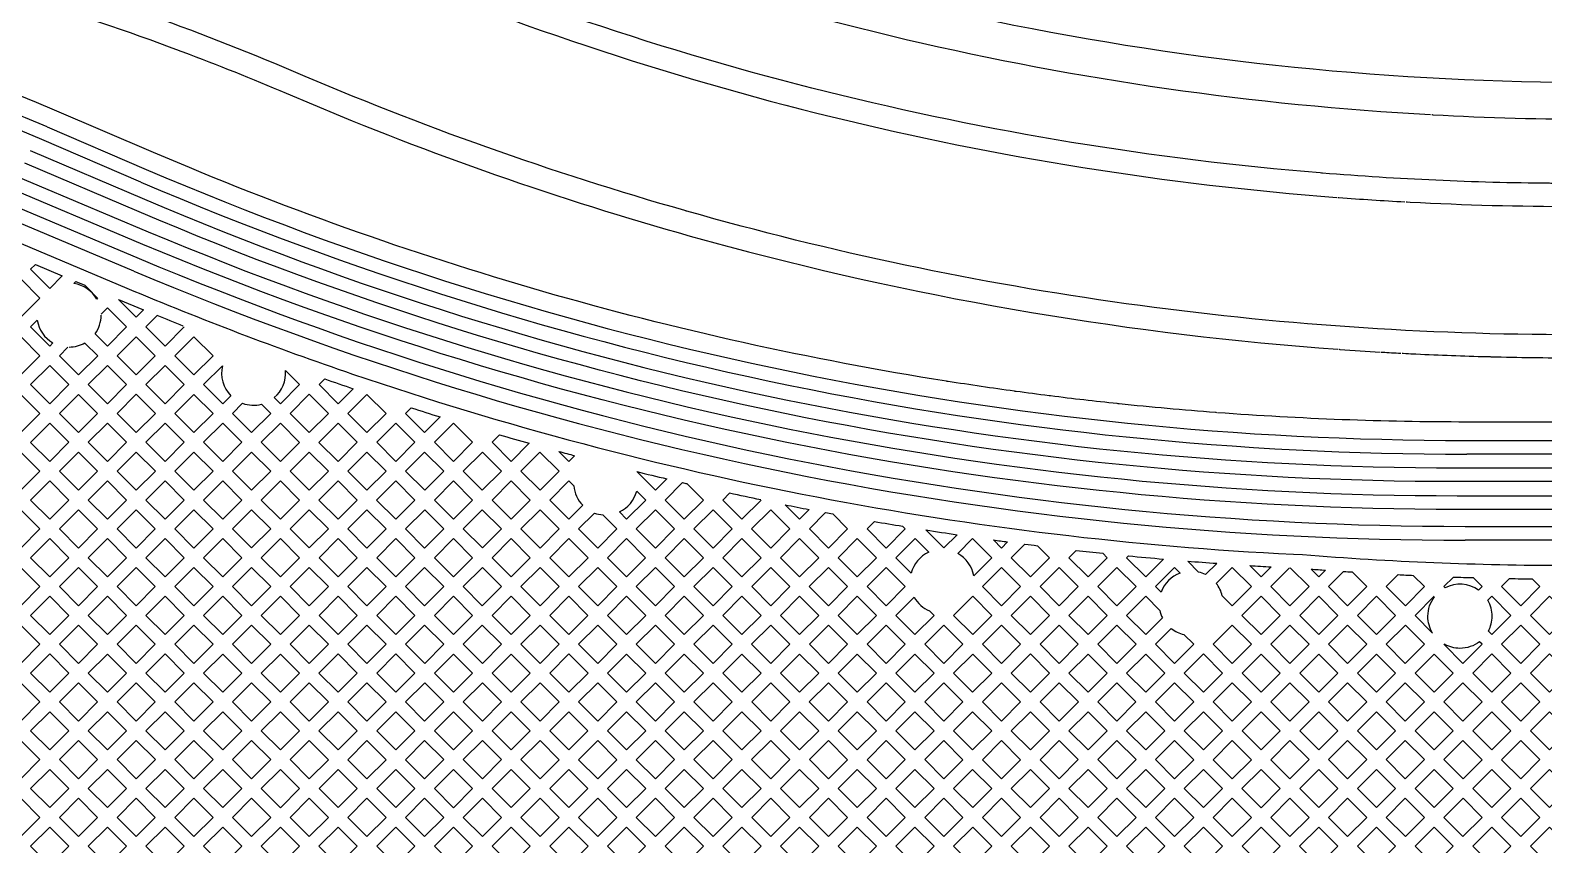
# Model space of a CAD drawing. Extents: x 3103 to 3424, y -52 to 175.
# Drawn here: x 3159.16 to 3167.54, y 40.37 to 44.88 of the extents above; entities that cross this region are included whole.
import ezdxf

# ---------------------------------------------------------------- set-up
doc = ezdxf.new("R2010")
doc.units = 0
doc.layers.add('gbr-dxf_layer0', color=7, linetype='Continuous')
doc.layers.add('gbr-outline-dxf_layer1', color=2, linetype='Continuous')

msp = doc.modelspace()

# ---------------------------------------------------------------- linework, layer by layer
at = {"layer": 'gbr-dxf_layer0'}
for p, q in [((3159.2508, 44.3449), (3159.7996, 44.1097)), ((3159.7696, 44.0396), (3159.2207, 44.2749)), ((3159.0204, 43.928), (3159.7608, 43.6161)), ((3159.7312, 43.5459), (3158.9908, 43.8578)), ((3158.9513, 43.764), (3159.6917, 43.452)), ((3159.6457, 43.3887), (3159.7844, 43.3308)), ((3159.3652, 43.1237), (3159.3183, 43.0768)), ((3160.1175, 42.9169), (3160.2213, 43.0207)), ((3167.1181, 42.6079), (3173.123, 42.6079)), ((3167.0678, 42.4555), (3173.1203, 42.4555)), ((3166.1583, 41.9772), (3166.2066, 41.9749)), ((3166.1359, 41.902), (3166.0319, 41.7981)), ((3166.9373, 41.7441), (3166.8313, 41.638)), ((3166.8313, 41.638), (3166.9288, 41.5405))]:
    msp.add_line(p, q, dxfattribs=at)
at = {"layer": 'gbr-dxf_layer0', "linetype": 'Continuous'}
for points in [[(3155.3546, 46.9514, -0.101567), (3161.2223, 45.7466, 0.087693), (3166.9173, 44.413)], [(3168.8603, 44.0319), (3167.7133, 44.0319, -0.001648), (3167.6017, 44.0322, -0.016245), (3167.5903, 44.0319, -0.019831), (3167.5764, 44.0324, -0.018356), (3166.3183, 44.0887, -0.018138), (3166.3055, 44.0897, -0.081008), (3160.9451, 45.4232, 0.078629), (3156.538, 46.5355)], [(3159.2472, 45.8953, -0.00674), (3159.6185, 45.782, -0.055708), (3159.6239, 45.7806, -0.05631), (3159.6292, 45.7785, -0.001259), (3159.6963, 45.7568, -0.022592), (3160.9145, 45.2977, 0.082207), (3166.3984, 43.9545)], [(3181.4473, 45.1228, -0.126132), (3173.2179, 43.1932), (3167.7133, 43.1932, -0.069297), (3162.7958, 43.8781, -0.057581), (3162.7902, 43.8794, -0.056471), (3162.7848, 43.8813, -0.03202), (3160.6149, 44.6523, 0.016275), (3159.7841, 44.976, 0.069619), (3156.0625, 45.7305)], [(3166.7596, 43.0911, -0.057291), (3166.7653, 43.0905, 0.000841), (3166.8231, 43.0876), (3166.8305, 43.0876, -0.056778), (3166.8361, 43.0869, 0.00545), (3167.2305, 43.0721), (3167.2452, 43.0721, -0.050909), (3167.2503, 43.0716, 0.006392), (3167.7133, 43.0656), (3173.2183, 43.0656, 0.01343), (3174.1391, 43.0715, -0.052949), (3174.1444, 43.0721), (3174.6724, 43.0976, 0.017003), (3175.8325, 43.2121, -0.089875), (3175.8415, 43.2133, 0.00597), (3176.2463, 43.2724, -0.089485), (3176.2552, 43.2738, 0.102874), (3182.7842, 45.7485, -0.088569)], [(3155.3569, 45.628, -0.011942), (3155.3652, 45.6278, -0.022978), (3156.6102, 45.5579, -0.024184), (3156.6272, 45.5561, -0.028829), (3158.171, 45.3055, -0.026412), (3158.1893, 45.3014), (3158.2029, 45.2984, -0.10034), (3158.2128, 45.2961, -0.034026), (3159.9813, 44.7689, -0.031485), (3160.0021, 44.761, -0.011367), (3160.5746, 44.531), (3160.8746, 44.4056, 0.031245), (3163.0194, 43.6842, -0.021215), (3163.0339, 43.6803, 0.047242), (3166.4039, 43.1131)], [(3165.7318, 42.7615, -0.06342), (3165.7254, 42.7623, -0.007267), (3165.1907, 42.8105, -0.095194), (3165.1811, 42.8115, -0.005037), (3164.8117, 42.8542, -0.091286), (3164.8026, 42.8554, -0.002507), (3164.6199, 42.8794, -0.08956), (3164.6109, 42.8806, -0.005037), (3164.243, 42.9347, -0.08872), (3164.2342, 42.9361, -0.062098), (3159.8402, 44.203), (3159.2906, 44.4385, 0.083853), (3155.9521, 45.2472), (3155.9375, 45.2482, 0.017066), (3155.2343, 45.2727), (3154.8961, 45.2688), (3154.675, 45.2615), (3154.2555, 45.236), (3154.1382, 45.2262), (3136.6478, 42.1418, 0.206698)], [(3155.1634, 44.865), (3155.2281, 44.8642, -0.099776), (3159.0052, 44.1028), (3159.8108, 43.7642)], [(3159.7813, 43.694), (3158.9756, 44.0326, 0.09978), (3155.228, 44.788)], [(3166.9238, 44.413, -0.058322), (3166.9296, 44.4123, 0.013585), (3167.842, 44.3875), (3168.8603, 44.3875), (3170.1303, 44.3875), (3171.4003, 44.3875), (3172.6703, 44.3875), (3173.3422, 44.3875, 0.005694), (3173.7244, 44.3918, -0.018475), (3173.7374, 44.3923)], [(3159.157, 44.2147), (3159.7905, 43.9442, 0.101236), (3167.0677, 42.4555)], [(3167.0677, 42.3793, -0.101236), (3159.7605, 43.8741), (3159.1271, 44.1447)], [(3166.4026, 43.9545, -0.06335), (3166.409, 43.9537, 0.005315), (3166.7752, 43.9299)], [(3166.7819, 43.9299, -0.058081), (3166.7877, 43.9292), (3166.8041, 43.9283, 0.013157), (3167.7132, 43.9044), (3173.2144, 43.9044, 0.015983), (3174.3101, 43.9283, -0.058277), (3174.316, 43.929)], [(3159.811, 43.7642, 0.099814), (3167.0653, 42.3014), (3172.7719, 42.3014)], [(3173.6055, 42.2087), (3172.7715, 42.2252), (3167.0653, 42.2252, -0.099814), (3159.7815, 43.6939)], [(3160.0049, 43.2413, -0.002042), (3159.8608, 43.2995), (3159.7979, 43.2366)], [(3159.3183, 43.0768), (3159.4243, 42.9708), (3159.5304, 43.0768), (3159.4601, 43.1471, -0.13091), (3159.3716, 43.1236)], [(3166.4084, 43.1131, -0.062152), (3166.4146, 43.1123, 0.003104), (3166.6383, 43.0976)], [(3166.6441, 43.0976, -0.058812), (3166.65, 43.0969, 0.001446), (3166.7529, 43.0911)], [(3160.2213, 43.0207, 0.257434), (3160.2681, 42.8555), (3160.2236, 42.8109), (3160.1175, 42.9169)], [(3160.757, 42.9171), (3160.7885, 42.9486, 0.002189), (3160.9463, 42.8943)], [(3161.2364, 42.7572), (3161.2677, 42.7884, 0.002218), (3161.4289, 42.7376)], [(3169.3109, 42.7098), (3167.1177, 42.7098, -0.018711), (3165.7361, 42.7615)], [(3161.7161, 42.5973), (3161.7577, 42.6389, 0.002247), (3161.9225, 42.5919)], [(3167.109, 42.1317), (3174.7092, 42.1317, 0.076834), (3178.2387, 42.6773)], [(3178.4703, 42.6666), (3178.2615, 42.6046, -0.076828), (3174.7092, 42.0555), (3167.109, 42.0555)], [(3163.2055, 42.2787, -0.002316), (3163.0327, 42.3155), (3162.9947, 42.2775)], [(3165.2327, 41.958), (3165.2431, 41.9683, 0.002553), (3165.4371, 41.9503)], [(3165.7333, 41.9267), (3165.6708, 41.8642, 0.058952), (3165.6316, 41.8786), (3165.5711, 41.9391)], [(3166.9288, 41.5405, -0.138648), (3166.9025, 41.6336, -0.165404), (3166.9394, 41.742)], [(3166.991, 41.4783), (3167.0969, 41.3724), (3167.2029, 41.4784), (3167.1887, 41.4927, -0.165404), (3167.0803, 41.4558, -0.130639), (3166.992, 41.4793)]]:
    msp.add_lwpolyline(points, format="xyb", dxfattribs=at)
for points in [[(3159.1586, 43.5564), (3159.185, 43.5828), (3159.334, 43.5201)], [(3159.334, 43.5201), (3159.2645, 43.4505), (3159.1586, 43.5564)], [(3159.7844, 43.3308), (3159.744, 43.2905), (3159.6457, 43.3887)], [(3159.5166, 43.1984), (3159.5842, 43.1307), (3159.6901, 43.2366), (3159.5841, 43.3426), (3159.5493, 43.3078)], [(3159.7979, 43.2366), (3159.9038, 43.1307), (3160.0097, 43.2366)], [(3160.5718, 42.9945), (3160.6492, 42.9171), (3160.5431, 42.8109), (3160.5093, 42.8448)], [(3160.9463, 42.8943), (3160.863, 42.811), (3160.757, 42.9171)], [(3161.4289, 42.7376), (3161.3424, 42.6512), (3161.2364, 42.7572)], [(3161.9225, 42.5919), (3161.822, 42.4914), (3161.7161, 42.5973)], [(3162.1736, 42.5232), (3162.1416, 42.4913), (3162.0863, 42.5466)], [(3173.3827, 42.5234), (3173.1224, 42.5317), (3167.1181, 42.5317)], [(3162.6846, 42.3946), (3162.6213, 42.3314), (3162.5177, 42.4349)], [(3173.7052, 42.3603), (3173.1198, 42.3793), (3167.0678, 42.3793)], [(3162.9947, 42.2775), (3163.1007, 42.1715), (3163.2068, 42.2775)], [(3163.474, 42.2249), (3163.4205, 42.1715), (3163.3409, 42.2511)], [(3164.2931, 42.0852), (3164.2197, 42.0118), (3164.1199, 42.1117)], [(3164.5734, 42.0457), (3164.5394, 42.0117), (3164.4948, 42.0563)], [(3165.4371, 41.9503), (3165.3387, 41.8519), (3165.2327, 41.958)], [(3166.0336, 41.9075), (3165.9781, 41.8519), (3165.9155, 41.9145)], [(3166.0319, 41.7981), (3166.138, 41.692), (3166.2438, 41.7979), (3166.1399, 41.9018)], [(3166.3348, 41.8889), (3166.2977, 41.8518), (3166.2547, 41.8948)]]:
    msp.add_lwpolyline(points, dxfattribs=at)
for points in [[(3158.9987, 43.3965), (3159.1047, 43.5025), (3159.2106, 43.3966), (3159.1046, 43.2906)], [(3158.9986, 43.0768), (3159.1046, 43.1828), (3159.2106, 43.0768), (3159.1046, 42.9708)], [(3159.6381, 43.0768), (3159.744, 43.1827), (3159.8499, 43.0768), (3159.744, 42.9709)], [(3159.9577, 43.0768), (3160.0635, 43.1827), (3160.1696, 43.0767), (3160.0637, 42.9708)], [(3159.1584, 42.9169), (3159.2645, 43.0229), (3159.3705, 42.9169), (3159.2645, 42.8109)], [(3159.4782, 42.9169), (3159.5842, 43.0229), (3159.6901, 42.9171), (3159.5841, 42.811)], [(3159.7979, 42.9171), (3159.9038, 43.0229), (3160.0098, 42.9169), (3159.9039, 42.811)], [(3158.9986, 42.7571), (3159.1046, 42.863), (3159.2106, 42.757), (3159.1046, 42.651)], [(3159.3183, 42.757), (3159.4243, 42.863), (3159.5302, 42.7572), (3159.4242, 42.6512)], [(3159.638, 42.7572), (3159.744, 42.8632), (3159.85, 42.7572), (3159.744, 42.6511)], [(3159.9578, 42.7572), (3160.0637, 42.863), (3160.1697, 42.757), (3160.0638, 42.6512)], [(3160.597, 42.757), (3160.7031, 42.8632), (3160.8091, 42.7572), (3160.703, 42.651)], [(3160.9169, 42.7572), (3161.0228, 42.863), (3161.1287, 42.7572), (3161.0228, 42.6513)], [(3159.1585, 42.5972), (3159.2645, 42.7032), (3159.3703, 42.5973), (3159.2644, 42.4913)], [(3159.4781, 42.5973), (3159.5841, 42.7033), (3159.6901, 42.5973), (3159.5841, 42.4913)], [(3159.7979, 42.5973), (3159.9039, 42.7033), (3160.0099, 42.5973), (3159.9039, 42.4913)], [(3160.1177, 42.5973), (3160.2236, 42.7032), (3160.3294, 42.5973), (3160.2236, 42.4914)], [(3160.4372, 42.5973), (3160.5431, 42.7032), (3160.6491, 42.5972), (3160.5432, 42.4913)], [(3160.7569, 42.5972), (3160.863, 42.7033), (3160.9689, 42.5974), (3160.8628, 42.4913)], [(3161.0767, 42.5974), (3161.1825, 42.7033), (3161.2886, 42.5973), (3161.1827, 42.4914)], [(3161.3963, 42.5973), (3161.5023, 42.7033), (3161.6083, 42.5973), (3161.5023, 42.4913)], [(3158.9987, 42.4374), (3159.1046, 42.5433), (3159.2105, 42.4374), (3159.1046, 42.3315)], [(3159.3182, 42.4374), (3159.4242, 42.5434), (3159.5302, 42.4374), (3159.4243, 42.3314)], [(3159.638, 42.4374), (3159.744, 42.5434), (3159.85, 42.4374), (3159.744, 42.3314)], [(3159.9578, 42.4374), (3160.0638, 42.5434), (3160.1697, 42.4375), (3160.0637, 42.3315)], [(3160.2774, 42.4375), (3160.3833, 42.5434), (3160.4893, 42.4374), (3160.3834, 42.3315)], [(3160.5971, 42.4374), (3160.703, 42.5433), (3160.8089, 42.4374), (3160.703, 42.3315)], [(3160.9166, 42.4374), (3161.0228, 42.5435), (3161.1288, 42.4375), (3161.0227, 42.3314)], [(3161.2365, 42.4375), (3161.3424, 42.5434), (3161.4485, 42.4374), (3161.3426, 42.3315)], [(3161.5562, 42.4374), (3161.6622, 42.5434), (3161.7681, 42.4375), (3161.6621, 42.3315)], [(3161.8759, 42.4375), (3161.9817, 42.5434), (3162.0878, 42.4374), (3161.9819, 42.3315)], [(3159.1584, 42.2776), (3159.2644, 42.3835), (3159.3704, 42.2775), (3159.2645, 42.1716)], [(3159.4781, 42.2775), (3159.5841, 42.3835), (3159.6901, 42.2775), (3159.5841, 42.1715)], [(3159.7979, 42.2775), (3159.9039, 42.3835), (3160.0098, 42.2776), (3159.9038, 42.1716)], [(3160.1175, 42.2776), (3160.2236, 42.3836), (3160.3296, 42.2776), (3160.2235, 42.1716)], [(3160.4373, 42.2776), (3160.5432, 42.3835), (3160.6491, 42.2776), (3160.5432, 42.1717)], [(3160.7569, 42.2776), (3160.8628, 42.3835), (3160.9688, 42.2775), (3160.8629, 42.1716)], [(3161.0765, 42.2775), (3161.1827, 42.3836), (3161.2887, 42.2776), (3161.1826, 42.1715)], [(3161.3964, 42.2776), (3161.5023, 42.3835), (3161.6082, 42.2776), (3161.5023, 42.1717)], [(3161.716, 42.2776), (3161.822, 42.3836), (3161.928, 42.2776), (3161.822, 42.1716)], [(3158.9985, 42.1177), (3159.1046, 42.2237), (3159.2106, 42.1177), (3159.1046, 42.0117)], [(3159.3183, 42.1177), (3159.4243, 42.2236), (3159.5303, 42.1176), (3159.4244, 42.0117)], [(3159.638, 42.1176), (3159.744, 42.2236), (3159.8499, 42.1177), (3159.7439, 42.0117)], [(3159.9577, 42.1177), (3160.0637, 42.2237), (3160.1697, 42.1177), (3160.0636, 42.0117)], [(3160.2774, 42.1177), (3160.3834, 42.2237), (3160.4893, 42.1178), (3160.3833, 42.0118)], [(3160.5971, 42.1178), (3160.703, 42.2237), (3160.809, 42.1177), (3160.7031, 42.0118)], [(3160.9168, 42.1177), (3161.0227, 42.2236), (3161.1287, 42.1176), (3161.0228, 42.0117)], [(3161.2364, 42.1176), (3161.3426, 42.2237), (3161.4484, 42.1178), (3161.3423, 42.0117)], [(3161.5562, 42.1178), (3161.6621, 42.2237), (3161.7681, 42.1177), (3161.6622, 42.0118)], [(3161.8759, 42.1177), (3161.9819, 42.2237), (3162.0879, 42.1177), (3161.9819, 42.0117)], [(3162.5153, 42.1176), (3162.6213, 42.2236), (3162.7272, 42.1177), (3162.6212, 42.0117)], [(3162.835, 42.1177), (3162.9409, 42.2236), (3163.0469, 42.1176), (3162.941, 42.0117)], [(3163.1546, 42.1176), (3163.2606, 42.2236), (3163.3667, 42.1176), (3163.2606, 42.0116)], [(3159.1584, 41.9578), (3159.2645, 42.0638), (3159.3705, 41.9578), (3159.2645, 41.8518)], [(3159.4782, 41.9578), (3159.5841, 42.0637), (3159.69, 41.9579), (3159.5841, 41.8519)], [(3159.7978, 41.9579), (3159.9038, 42.0638), (3160.0098, 41.9579), (3159.9038, 41.8519)], [(3160.1175, 41.9579), (3160.2235, 42.0639), (3160.3294, 41.958), (3160.2234, 41.8519)], [(3160.4372, 41.958), (3160.5432, 42.064), (3160.6492, 41.958), (3160.5432, 41.8519)], [(3160.757, 41.958), (3160.8629, 42.0638), (3160.9689, 41.9578), (3160.863, 41.8519)], [(3161.0767, 41.9578), (3161.1826, 42.0637), (3161.2884, 41.9578), (3161.1825, 41.8519)], [(3161.3962, 41.9579), (3161.5023, 42.064), (3161.6083, 41.958), (3161.5022, 41.8518)], [(3161.7161, 41.958), (3161.822, 42.0639), (3161.928, 41.9578), (3161.8221, 41.8519)], [(3162.0358, 41.9578), (3162.1418, 42.0638), (3162.2478, 41.9578), (3162.1418, 41.8519)], [(3162.3555, 41.9578), (3162.4614, 42.0637), (3162.5673, 41.9578), (3162.4614, 41.8519)], [(3162.6751, 41.9578), (3162.7811, 42.0638), (3162.8871, 41.9578), (3162.7811, 41.8518)], [(3162.9949, 41.9578), (3163.1007, 42.0637), (3163.2068, 41.9577), (3163.1009, 41.8518)], [(3163.3145, 41.9577), (3163.4205, 42.0637), (3163.5264, 41.9578), (3163.4204, 41.8518)], [(3163.6342, 41.9578), (3163.7402, 42.0638), (3163.8462, 41.9578), (3163.7402, 41.8518)], [(3158.9987, 41.7981), (3159.1046, 41.9039), (3159.2106, 41.7979), (3159.1047, 41.692)], [(3159.3183, 41.7979), (3159.4244, 41.9039), (3159.5302, 41.7981), (3159.4242, 41.692)], [(3159.638, 41.7981), (3159.7439, 41.904), (3159.8499, 41.798), (3159.744, 41.6921)], [(3159.9577, 41.798), (3160.0636, 41.904), (3160.1696, 41.7981), (3160.0636, 41.6921)], [(3160.2773, 41.7981), (3160.3833, 41.9041), (3160.4893, 41.7981), (3160.3833, 41.692)], [(3160.5971, 41.7981), (3160.7031, 41.9041), (3160.8091, 41.7981), (3160.7031, 41.692)], [(3160.9169, 41.7981), (3161.0228, 41.9039), (3161.1287, 41.7981), (3161.0228, 41.6922)], [(3161.2364, 41.7981), (3161.3423, 41.904), (3161.4483, 41.798), (3161.3424, 41.692)], [(3161.5561, 41.798), (3161.6622, 41.9041), (3161.7682, 41.7981), (3161.6621, 41.692)], [(3161.876, 41.7981), (3161.9819, 41.904), (3162.0879, 41.798), (3161.982, 41.6921)], [(3162.1957, 41.798), (3162.3016, 41.904), (3162.4075, 41.7981), (3162.3016, 41.6921)], [(3162.5153, 41.7981), (3162.6212, 41.904), (3162.7272, 41.7979), (3162.6213, 41.692)], [(3162.835, 41.798), (3162.941, 41.9039), (3163.047, 41.7979), (3162.941, 41.6919)], [(3163.1548, 41.7979), (3163.2606, 41.9038), (3163.3665, 41.7979), (3163.2606, 41.692)], [(3163.4743, 41.7979), (3163.5803, 41.9039), (3163.6863, 41.7979), (3163.5803, 41.6919)], [(3163.7941, 41.7979), (3163.9001, 41.9039), (3164.006, 41.7981), (3163.9, 41.692)], [(3164.4335, 41.7981), (3164.5394, 41.9039), (3164.6454, 41.7979), (3164.5395, 41.692)], [(3164.7532, 41.7979), (3164.8592, 41.9039), (3164.9651, 41.7981), (3164.8591, 41.692)], [(3165.0728, 41.7981), (3165.1788, 41.9041), (3165.2849, 41.7981), (3165.1788, 41.692)], [(3159.1586, 41.6382), (3159.2645, 41.7441), (3159.3703, 41.6382), (3159.2645, 41.5323)], [(3159.4781, 41.6382), (3159.5841, 41.7442), (3159.6901, 41.6382), (3159.5841, 41.5322)], [(3159.7979, 41.6382), (3159.9038, 41.7441), (3160.0097, 41.6382), (3159.9038, 41.5323)], [(3160.1175, 41.6382), (3160.2234, 41.7442), (3160.3294, 41.6382), (3160.2235, 41.5322)], [(3160.4372, 41.6382), (3160.5432, 41.7442), (3160.6492, 41.6382), (3160.5432, 41.5322)], [(3160.757, 41.6382), (3160.863, 41.7442), (3160.9689, 41.6383), (3160.8629, 41.5323)], [(3161.0767, 41.6383), (3161.1825, 41.7442), (3161.2886, 41.6382), (3161.1827, 41.5323)], [(3161.3963, 41.6382), (3161.5022, 41.7441), (3161.6082, 41.6381), (3161.5023, 41.5322)], [(3161.716, 41.6381), (3161.8221, 41.7442), (3161.9281, 41.6382), (3161.822, 41.5321)], [(3162.0359, 41.6382), (3162.1418, 41.7441), (3162.2477, 41.6382), (3162.1418, 41.5323)], [(3162.3554, 41.6382), (3162.4614, 41.7442), (3162.5674, 41.6382), (3162.4615, 41.5322)], [(3162.6752, 41.6382), (3162.7811, 41.7441), (3162.8871, 41.6381), (3162.7812, 41.5322)], [(3162.9949, 41.6381), (3163.1009, 41.7441), (3163.2068, 41.6382), (3163.1008, 41.5322)], [(3163.3145, 41.6382), (3163.4204, 41.7441), (3163.5264, 41.6381), (3163.4205, 41.5322)], [(3163.6342, 41.6381), (3163.7402, 41.7441), (3163.8461, 41.6382), (3163.7401, 41.5322)], [(3164.2736, 41.6382), (3164.3796, 41.7442), (3164.4856, 41.6382), (3164.3796, 41.5322)], [(3164.5934, 41.6382), (3164.6993, 41.7441), (3164.8052, 41.6382), (3164.6993, 41.5323)], [(3164.9129, 41.6382), (3165.019, 41.7442), (3165.125, 41.6382), (3165.019, 41.5322)], [(3165.872, 41.6382), (3165.9781, 41.7442), (3166.0841, 41.6382), (3165.9781, 41.5322)], [(3166.1918, 41.6382), (3166.2977, 41.7441), (3166.4037, 41.638), (3166.2978, 41.5322)], [(3166.5115, 41.638), (3166.6175, 41.7441), (3166.7235, 41.638), (3166.6175, 41.532)], [(3167.4706, 41.6383), (3167.5765, 41.7442), (3167.6825, 41.6382), (3167.5766, 41.5323)], [(3158.9987, 41.4783), (3159.1047, 41.5843), (3159.2106, 41.4784), (3159.1046, 41.3724)], [(3159.3183, 41.4784), (3159.4242, 41.5843), (3159.5302, 41.4783), (3159.4243, 41.3724)], [(3159.638, 41.4783), (3159.744, 41.5843), (3159.8499, 41.4784), (3159.7439, 41.3724)], [(3159.9577, 41.4784), (3160.0636, 41.5843), (3160.1696, 41.4783), (3160.0637, 41.3724)], [(3160.2774, 41.4783), (3160.3833, 41.5843), (3160.4893, 41.4783), (3160.3834, 41.3723)], [(3160.5971, 41.4783), (3160.7031, 41.5843), (3160.809, 41.4784), (3160.703, 41.3724)], [(3160.9168, 41.4784), (3161.0228, 41.5844), (3161.1288, 41.4784), (3161.0228, 41.3724)], [(3161.2365, 41.4784), (3161.3424, 41.5843), (3161.4484, 41.4783), (3161.3426, 41.3724)], [(3161.5562, 41.4783), (3161.6621, 41.5842), (3161.7681, 41.4782), (3161.6622, 41.3723)], [(3161.8759, 41.4782), (3161.982, 41.5843), (3162.0879, 41.4784), (3161.9818, 41.3723)], [(3162.1956, 41.4784), (3162.3016, 41.5843), (3162.4076, 41.4783), (3162.3017, 41.3724)], [(3162.5153, 41.4783), (3162.6213, 41.5843), (3162.7273, 41.4783), (3162.6214, 41.3723)], [(3162.8351, 41.4783), (3162.941, 41.5842), (3163.0469, 41.4783), (3162.941, 41.3724)], [(3163.1546, 41.4783), (3163.2606, 41.5843), (3163.3667, 41.4783), (3163.2607, 41.3723)], [(3163.4744, 41.4783), (3163.5803, 41.5842), (3163.6862, 41.4783), (3163.5803, 41.3724)], [(3163.794, 41.4783), (3163.9, 41.5843), (3164.006, 41.4783), (3163.9, 41.3723)], [(3164.1137, 41.4783), (3164.2197, 41.5843), (3164.3258, 41.4783), (3164.2197, 41.3723)], [(3164.4335, 41.4783), (3164.5395, 41.5843), (3164.6454, 41.4784), (3164.5394, 41.3724)], [(3164.7532, 41.4784), (3164.8591, 41.5843), (3164.9651, 41.4783), (3164.8592, 41.3724)], [(3165.0728, 41.4783), (3165.1788, 41.5843), (3165.2849, 41.4783), (3165.1788, 41.3723)], [(3165.7123, 41.4784), (3165.8182, 41.5843), (3165.9242, 41.4783), (3165.8183, 41.3724)], [(3166.0319, 41.4783), (3166.1379, 41.5843), (3166.244, 41.4783), (3166.138, 41.3723)], [(3166.3517, 41.4783), (3166.4576, 41.5842), (3166.5636, 41.4782), (3166.4577, 41.3723)], [(3166.6714, 41.4782), (3166.7774, 41.5842), (3166.8833, 41.4783), (3166.7773, 41.3723)], [(3167.3107, 41.4784), (3167.4167, 41.5844), (3167.5227, 41.4784), (3167.4167, 41.3724)], [(3159.1584, 41.3185), (3159.2645, 41.4245), (3159.3704, 41.3186), (3159.2644, 41.2125)], [(3159.4782, 41.3186), (3159.5841, 41.4244), (3159.69, 41.3185), (3159.5841, 41.2126)], [(3159.7978, 41.3185), (3159.9038, 41.4245), (3160.0098, 41.3185), (3159.9038, 41.2125)], [(3160.1175, 41.3185), (3160.2235, 41.4244), (3160.3295, 41.3184), (3160.2236, 41.2125)], [(3160.4373, 41.3184), (3160.5432, 41.4244), (3160.6491, 41.3185), (3160.5431, 41.2125)], [(3160.7569, 41.3185), (3160.8629, 41.4245), (3160.9689, 41.3185), (3160.8629, 41.2125)], [(3161.0767, 41.3185), (3161.1827, 41.4245), (3161.2887, 41.3185), (3161.1827, 41.2125)], [(3161.3964, 41.3185), (3161.5023, 41.4244), (3161.6083, 41.3184), (3161.5024, 41.2125)], [(3161.7161, 41.3184), (3161.822, 41.4243), (3161.9279, 41.3184), (3161.822, 41.2125)], [(3162.0357, 41.3184), (3162.1418, 41.4245), (3162.2478, 41.3185), (3162.1417, 41.2124)], [(3162.3555, 41.3185), (3162.4615, 41.4244), (3162.5675, 41.3184), (3162.4616, 41.2125)], [(3162.6752, 41.3184), (3162.7812, 41.4244), (3162.8871, 41.3185), (3162.7811, 41.2125)], [(3162.9949, 41.3185), (3163.1008, 41.4244), (3163.2068, 41.3184), (3163.1009, 41.2125)], [(3163.3145, 41.3184), (3163.4205, 41.4244), (3163.5264, 41.3185), (3163.4204, 41.2125)], [(3163.6342, 41.3185), (3163.7401, 41.4244), (3163.8461, 41.3184), (3163.7402, 41.2125)], [(3163.9539, 41.3184), (3164.0599, 41.4244), (3164.1659, 41.3184), (3164.0599, 41.2124)], [(3164.2736, 41.3184), (3164.3796, 41.4244), (3164.4855, 41.3185), (3164.3795, 41.2125)], [(3164.5933, 41.3185), (3164.6993, 41.4245), (3164.8053, 41.3185), (3164.6993, 41.2125)], [(3164.9131, 41.3185), (3165.019, 41.4244), (3165.125, 41.3184), (3165.0191, 41.2125)], [(3165.2327, 41.3184), (3165.3387, 41.4244), (3165.4446, 41.3185), (3165.3386, 41.2125)], [(3165.5524, 41.3185), (3165.6584, 41.4245), (3165.7644, 41.3185), (3165.6584, 41.2125)], [(3165.8722, 41.3185), (3165.9781, 41.4244), (3166.0841, 41.3184), (3165.9782, 41.2125)], [(3166.1918, 41.3184), (3166.2978, 41.4244), (3166.4038, 41.3184), (3166.2978, 41.2124)], [(3166.5116, 41.3184), (3166.6175, 41.4243), (3166.7234, 41.3184), (3166.6175, 41.2125)], [(3166.8312, 41.3184), (3166.9372, 41.4244), (3167.043, 41.3185), (3166.9371, 41.2125)], [(3167.1508, 41.3185), (3167.2568, 41.4245), (3167.3628, 41.3185), (3167.2568, 41.2125)], [(3167.4706, 41.3185), (3167.5766, 41.4245), (3167.6826, 41.3185), (3167.5766, 41.2125)], [(3158.9986, 41.1587), (3159.1046, 41.2646), (3159.2105, 41.1587), (3159.1046, 41.0527)], [(3159.3183, 41.1587), (3159.4243, 41.2647), (3159.5302, 41.1587), (3159.4242, 41.0527)], [(3159.638, 41.1587), (3159.7439, 41.2646), (3159.8499, 41.1586), (3159.744, 41.0527)], [(3159.9577, 41.1586), (3160.0637, 41.2646), (3160.1697, 41.1586), (3160.0637, 41.0526)], [(3160.2774, 41.1586), (3160.3834, 41.2645), (3160.4893, 41.1587), (3160.3833, 41.0527)], [(3160.597, 41.1587), (3160.703, 41.2646), (3160.809, 41.1586), (3160.703, 41.0527)], [(3160.9168, 41.1586), (3161.0228, 41.2646), (3161.1288, 41.1586), (3161.0228, 41.0526)], [(3161.2365, 41.1586), (3161.3426, 41.2646), (3161.4485, 41.1587), (3161.3425, 41.0526)], [(3161.5563, 41.1586), (3161.6622, 41.2645), (3161.7681, 41.1586), (3161.6622, 41.0527)], [(3161.8759, 41.1586), (3161.9818, 41.2645), (3162.0878, 41.1585), (3161.9819, 41.0526)], [(3162.1956, 41.1585), (3162.3017, 41.2646), (3162.4077, 41.1586), (3162.3016, 41.0525)], [(3162.5154, 41.1586), (3162.6214, 41.2645), (3162.7272, 41.1586), (3162.6213, 41.0527)], [(3162.835, 41.1586), (3162.941, 41.2646), (3163.047, 41.1586), (3162.941, 41.0526)], [(3163.1548, 41.1586), (3163.2607, 41.2645), (3163.3666, 41.1586), (3163.2606, 41.0527)], [(3163.4743, 41.1586), (3163.5803, 41.2646), (3163.6863, 41.1586), (3163.5803, 41.0526)], [(3163.7941, 41.1586), (3163.9, 41.2645), (3164.006, 41.1585), (3163.9001, 41.0526)], [(3164.1138, 41.1585), (3164.2197, 41.2645), (3164.3256, 41.1586), (3164.2196, 41.0526)], [(3164.4334, 41.1586), (3164.5394, 41.2646), (3164.6454, 41.1586), (3164.5394, 41.0526)], [(3164.7532, 41.1586), (3164.8592, 41.2646), (3164.9652, 41.1586), (3164.8592, 41.0526)], [(3165.073, 41.1586), (3165.1788, 41.2645), (3165.2847, 41.1586), (3165.1788, 41.0527)], [(3165.3925, 41.1586), (3165.4985, 41.2646), (3165.6045, 41.1586), (3165.4985, 41.0526)], [(3165.7123, 41.1586), (3165.8183, 41.2646), (3165.9243, 41.1586), (3165.8183, 41.0526)], [(3166.0321, 41.1586), (3166.138, 41.2645), (3166.2439, 41.1585), (3166.1381, 41.0526)], [(3166.3517, 41.1585), (3166.4577, 41.2645), (3166.5636, 41.1586), (3166.4576, 41.0526)], [(3166.6714, 41.1586), (3166.7773, 41.2645), (3166.8832, 41.1586), (3166.7773, 41.0527)], [(3166.9909, 41.1586), (3167.0969, 41.2646), (3167.2029, 41.1586), (3167.0969, 41.0526)], [(3167.3107, 41.1586), (3167.4167, 41.2646), (3167.5227, 41.1586), (3167.4167, 41.0526)], [(3159.1584, 40.9988), (3159.2644, 41.1048), (3159.3703, 40.9988), (3159.2644, 40.8929)], [(3159.4781, 40.9988), (3159.5841, 41.1049), (3159.6901, 40.9988), (3159.5841, 40.8928)], [(3159.7979, 40.9988), (3159.9038, 41.1047), (3160.0098, 40.9987), (3159.9039, 40.8928)], [(3160.1175, 40.9987), (3160.2236, 41.1047), (3160.3294, 40.9989), (3160.2234, 40.8928)], [(3160.4372, 40.9989), (3160.5431, 41.1048), (3160.6492, 40.9988), (3160.5432, 40.8928)], [(3160.7569, 40.9988), (3160.8629, 41.1047), (3160.9689, 40.9987), (3160.8629, 40.8928)], [(3161.0767, 40.9987), (3161.1827, 41.1047), (3161.2886, 40.9988), (3161.1826, 40.8928)], [(3161.3964, 40.9988), (3161.5024, 41.1048), (3161.6083, 40.9989), (3161.5023, 40.8928)], [(3161.7161, 40.9988), (3161.822, 41.1047), (3161.928, 40.9987), (3161.8221, 40.8928)], [(3162.0358, 40.9987), (3162.1417, 41.1046), (3162.2477, 40.9986), (3162.1418, 40.8927)], [(3162.3555, 40.9986), (3162.4616, 41.1047), (3162.5674, 40.9988), (3162.4613, 40.8928)], [(3162.6752, 40.9988), (3162.7811, 41.1048), (3162.8871, 40.9988), (3162.7812, 40.8928)], [(3162.9949, 40.9988), (3163.1009, 41.1047), (3163.2068, 40.9988), (3163.1008, 40.8929)], [(3163.3145, 40.9988), (3163.4204, 41.1048), (3163.5264, 40.9988), (3163.4205, 40.8928)], [(3163.6342, 40.9988), (3163.7402, 41.1047), (3163.8462, 40.9987), (3163.7402, 40.8927)], [(3163.954, 40.9987), (3164.0599, 41.1046), (3164.1658, 40.9987), (3164.0599, 40.8928)], [(3164.2735, 40.9988), (3164.3795, 41.1047), (3164.4855, 40.9987), (3164.3795, 40.8927)], [(3164.5933, 40.9987), (3164.6993, 41.1047), (3164.8053, 40.9987), (3164.6993, 40.8927)], [(3164.9131, 40.9987), (3165.0191, 41.1047), (3165.125, 40.9988), (3165.019, 40.8928)], [(3165.2327, 40.9988), (3165.3386, 41.1047), (3165.4446, 40.9987), (3165.3387, 40.8928)], [(3165.5524, 40.9987), (3165.6584, 41.1047), (3165.7644, 40.9987), (3165.6584, 40.8927)], [(3165.8722, 40.9987), (3165.9782, 41.1047), (3166.0842, 40.9987), (3165.9782, 40.8927)], [(3166.1919, 40.9987), (3166.2978, 41.1046), (3166.4037, 40.9987), (3166.2978, 40.8928)], [(3166.5115, 40.9987), (3166.6175, 41.1047), (3166.7234, 40.9988), (3166.6174, 40.8928)], [(3166.8311, 40.9988), (3166.9371, 41.1048), (3167.0431, 40.9987), (3166.9372, 40.8928)], [(3167.1508, 40.9987), (3167.2568, 41.1047), (3167.3628, 40.9987), (3167.2568, 40.8927)], [(3167.4706, 40.9987), (3167.5766, 41.1047), (3167.6825, 40.9989), (3167.5765, 40.8928)], [(3158.9986, 40.839), (3159.1046, 40.945), (3159.2105, 40.839), (3159.1046, 40.7331)], [(3159.3183, 40.839), (3159.4242, 40.945), (3159.5302, 40.839), (3159.4243, 40.733)], [(3159.638, 40.839), (3159.744, 40.945), (3159.85, 40.839), (3159.744, 40.7329)], [(3159.9578, 40.839), (3160.0637, 40.9448), (3160.1696, 40.839), (3160.0637, 40.7331)], [(3160.2773, 40.839), (3160.3833, 40.945), (3160.4893, 40.839), (3160.3833, 40.7329)], [(3160.5971, 40.839), (3160.703, 40.9449), (3160.8091, 40.8389), (3160.7031, 40.7329)], [(3160.9168, 40.8389), (3161.0228, 40.9448), (3161.1287, 40.8389), (3161.0228, 40.7329)], [(3161.2365, 40.8389), (3161.3425, 40.9449), (3161.4484, 40.839), (3161.3424, 40.7329)], [(3161.5562, 40.839), (3161.6622, 40.945), (3161.7682, 40.839), (3161.6622, 40.7329)], [(3161.876, 40.839), (3161.9819, 40.9448), (3162.0879, 40.8388), (3161.982, 40.7329)], [(3162.1956, 40.8388), (3162.3016, 40.9448), (3162.4075, 40.8389), (3162.3015, 40.7329)], [(3162.5152, 40.8389), (3162.6213, 40.945), (3162.7273, 40.839), (3162.6212, 40.7329)], [(3162.8351, 40.839), (3162.941, 40.9449), (3163.0469, 40.839), (3162.941, 40.7331)], [(3163.1547, 40.839), (3163.2606, 40.945), (3163.3667, 40.839), (3163.2607, 40.733)], [(3163.4744, 40.839), (3163.5803, 40.9449), (3163.6863, 40.8389), (3163.5804, 40.7329)], [(3163.7941, 40.8389), (3163.9001, 40.9448), (3164.006, 40.839), (3163.9, 40.733)], [(3164.1137, 40.839), (3164.2196, 40.9449), (3164.3257, 40.8389), (3164.2197, 40.7329)], [(3164.4334, 40.8389), (3164.5394, 40.9448), (3164.6454, 40.8388), (3164.5394, 40.7329)], [(3164.7532, 40.8388), (3164.8592, 40.9448), (3164.9651, 40.839), (3164.8591, 40.7329)], [(3165.0728, 40.839), (3165.1788, 40.945), (3165.2849, 40.839), (3165.1788, 40.7329)], [(3165.3926, 40.839), (3165.4985, 40.9448), (3165.6045, 40.8388), (3165.4986, 40.7329)], [(3165.7123, 40.8388), (3165.8183, 40.9448), (3165.9243, 40.8389), (3165.8183, 40.7328)], [(3166.032, 40.8389), (3166.1381, 40.9449), (3166.244, 40.839), (3166.138, 40.7329)], [(3166.3517, 40.839), (3166.4576, 40.9448), (3166.5635, 40.839), (3166.4576, 40.7331)], [(3166.6713, 40.839), (3166.7773, 40.945), (3166.8833, 40.839), (3166.7773, 40.7329)], [(3166.991, 40.839), (3167.0969, 40.9449), (3167.203, 40.8389), (3167.0971, 40.7329)], [(3167.3107, 40.8389), (3167.4167, 40.9448), (3167.5226, 40.839), (3167.4166, 40.733)], [(3159.1584, 40.6792), (3159.2644, 40.7851), (3159.3704, 40.6791), (3159.2645, 40.5732)], [(3159.4782, 40.6791), (3159.5841, 40.7851), (3159.6901, 40.6791), (3159.5842, 40.5731)], [(3159.7979, 40.6791), (3159.9039, 40.7851), (3160.0098, 40.6792), (3159.9038, 40.5732)], [(3160.1175, 40.6792), (3160.2234, 40.7851), (3160.3294, 40.6791), (3160.2236, 40.5732)], [(3160.4372, 40.6791), (3160.5432, 40.7851), (3160.6492, 40.6791), (3160.5432, 40.573)], [(3160.757, 40.6791), (3160.8629, 40.785), (3160.9689, 40.679), (3160.863, 40.5731)], [(3161.0767, 40.679), (3161.1826, 40.785), (3161.2886, 40.6791), (3161.1826, 40.5731)], [(3161.3963, 40.6791), (3161.5023, 40.7851), (3161.6083, 40.6791), (3161.5023, 40.573)], [(3161.7161, 40.6791), (3161.8221, 40.7851), (3161.9281, 40.6791), (3161.8221, 40.5731)], [(3162.0359, 40.6791), (3162.1418, 40.7849), (3162.2477, 40.6791), (3162.1418, 40.5732)], [(3162.3554, 40.6791), (3162.4613, 40.785), (3162.5674, 40.679), (3162.4614, 40.5731)], [(3162.6751, 40.679), (3162.7812, 40.7851), (3162.8871, 40.6792), (3162.781, 40.5731)], [(3162.9949, 40.6792), (3163.1008, 40.7851), (3163.2068, 40.6791), (3163.1009, 40.5732)], [(3163.3146, 40.6791), (3163.4205, 40.7851), (3163.5265, 40.6791), (3163.4206, 40.5731)], [(3163.6343, 40.6791), (3163.7402, 40.785), (3163.8461, 40.6791), (3163.7402, 40.5732)], [(3163.9539, 40.6791), (3164.0599, 40.7851), (3164.1659, 40.6791), (3164.0599, 40.5731)], [(3164.2736, 40.6791), (3164.3795, 40.785), (3164.4856, 40.679), (3164.3796, 40.5731)], [(3164.5933, 40.679), (3164.6993, 40.7849), (3164.8052, 40.6791), (3164.6992, 40.5731)], [(3164.9129, 40.6791), (3165.019, 40.7851), (3165.125, 40.6791), (3165.019, 40.5731)], [(3165.2327, 40.6791), (3165.3387, 40.7851), (3165.4448, 40.6791), (3165.3387, 40.5731)], [(3165.5525, 40.6791), (3165.6584, 40.7849), (3165.7644, 40.679), (3165.6585, 40.5731)], [(3165.8721, 40.679), (3165.9782, 40.785), (3166.0841, 40.6791), (3165.9781, 40.573)], [(3166.1918, 40.6791), (3166.2978, 40.7851), (3166.4037, 40.6792), (3166.2977, 40.5732)], [(3166.5115, 40.6792), (3166.6174, 40.7851), (3166.7234, 40.6791), (3166.6175, 40.5732)], [(3166.8311, 40.6791), (3166.9372, 40.7851), (3167.0432, 40.6791), (3166.9372, 40.5731)], [(3167.1509, 40.6791), (3167.2568, 40.785), (3167.3627, 40.6791), (3167.2568, 40.5732)], [(3167.4705, 40.6791), (3167.5765, 40.7851), (3167.6825, 40.6791), (3167.5765, 40.5731)], [(3158.9986, 40.5193), (3159.1046, 40.6253), (3159.2106, 40.5193), (3159.1046, 40.4133)], [(3159.3183, 40.5193), (3159.4243, 40.6252), (3159.5303, 40.5192), (3159.4243, 40.4133)], [(3159.6381, 40.5192), (3159.744, 40.6252), (3159.8499, 40.5193), (3159.7439, 40.4134)], [(3159.9577, 40.5193), (3160.0637, 40.6253), (3160.1697, 40.5193), (3160.0637, 40.4133)], [(3160.2774, 40.5193), (3160.3833, 40.6252), (3160.4893, 40.5192), (3160.3835, 40.4133)], [(3160.5971, 40.5192), (3160.7031, 40.6252), (3160.8091, 40.5192), (3160.7031, 40.4132)], [(3160.9168, 40.5192), (3161.0228, 40.6252), (3161.1287, 40.5192), (3161.0228, 40.4133)], [(3161.2365, 40.5192), (3161.3424, 40.6252), (3161.4484, 40.5192), (3161.3425, 40.4132)], [(3161.5562, 40.5192), (3161.6622, 40.6252), (3161.7682, 40.5192), (3161.6622, 40.4132)], [(3161.876, 40.5192), (3161.982, 40.6252), (3162.0879, 40.5193), (3161.9819, 40.4133)], [(3162.1956, 40.5193), (3162.3015, 40.6252), (3162.4075, 40.5192), (3162.3017, 40.4133)], [(3162.5153, 40.5192), (3162.6212, 40.6251), (3162.7271, 40.5192), (3162.6212, 40.4133)], [(3162.8349, 40.5192), (3162.941, 40.6253), (3163.047, 40.5193), (3162.9409, 40.4132)], [(3163.1548, 40.5193), (3163.2607, 40.6252), (3163.3667, 40.5192), (3163.2608, 40.4133)], [(3163.4745, 40.5192), (3163.5804, 40.6252), (3163.6863, 40.5193), (3163.5804, 40.4133)], [(3163.7941, 40.5193), (3163.9, 40.6252), (3164.006, 40.5192), (3163.9001, 40.4133)], [(3164.1138, 40.5192), (3164.2197, 40.6252), (3164.3258, 40.5192), (3164.2198, 40.4132)], [(3164.4335, 40.5192), (3164.5394, 40.6251), (3164.6453, 40.5192), (3164.5394, 40.4133)], [(3164.7531, 40.5192), (3164.8591, 40.6252), (3164.9651, 40.5192), (3164.8591, 40.4132)], [(3165.0728, 40.5192), (3165.1788, 40.6252), (3165.2849, 40.5192), (3165.1788, 40.4132)], [(3165.3926, 40.5192), (3165.4986, 40.6252), (3165.6046, 40.5192), (3165.4986, 40.4132)], [(3165.7124, 40.5192), (3165.8183, 40.6251), (3165.9242, 40.5192), (3165.8183, 40.4133)], [(3166.0319, 40.5192), (3166.138, 40.6252), (3166.2438, 40.5193), (3166.1378, 40.4133)], [(3166.3516, 40.5193), (3166.4576, 40.6253), (3166.5636, 40.5193), (3166.4576, 40.4133)], [(3166.6714, 40.5193), (3166.7773, 40.6252), (3166.8833, 40.5192), (3166.7774, 40.4133)], [(3166.991, 40.5192), (3167.0971, 40.6252), (3167.2029, 40.5193), (3167.0969, 40.4133)], [(3167.3107, 40.5193), (3167.4166, 40.6252), (3167.5226, 40.5192), (3167.4167, 40.4133)], [(3159.1584, 40.3594), (3159.2645, 40.4654), (3159.3705, 40.3594), (3159.2645, 40.2534)], [(3159.4782, 40.3594), (3159.5842, 40.4654), (3159.6901, 40.3595), (3159.5841, 40.2535)], [(3159.7978, 40.3595), (3159.9038, 40.4654), (3160.0098, 40.3594), (3159.9038, 40.2535)], [(3160.1175, 40.3594), (3160.2236, 40.4654), (3160.3296, 40.3594), (3160.2236, 40.2534)], [(3160.4373, 40.3594), (3160.5432, 40.4653), (3160.6492, 40.3593), (3160.5433, 40.2535)], [(3160.7569, 40.3593), (3160.863, 40.4653), (3160.9689, 40.3594), (3160.8629, 40.2534)], [(3161.0767, 40.3594), (3161.1826, 40.4653), (3161.2886, 40.3593), (3161.1827, 40.2534)], [(3161.3964, 40.3593), (3161.5023, 40.4653), (3161.6083, 40.3593), (3161.5024, 40.2533)], [(3161.7161, 40.3593), (3161.8221, 40.4653), (3161.928, 40.3594), (3161.822, 40.2534)], [(3162.0358, 40.3594), (3162.1418, 40.4654), (3162.2478, 40.3594), (3162.1418, 40.2534)], [(3162.3555, 40.3594), (3162.4614, 40.4653), (3162.5673, 40.3594), (3162.4614, 40.2535)], [(3162.6751, 40.3594), (3162.781, 40.4653), (3162.887, 40.3593), (3162.7811, 40.2534)], [(3162.9948, 40.3593), (3163.1009, 40.4654), (3163.2069, 40.3594), (3163.1008, 40.2533)], [(3163.3146, 40.3594), (3163.4206, 40.4653), (3163.5265, 40.3595), (3163.4205, 40.2535)], [(3163.6342, 40.3595), (3163.7402, 40.4654), (3163.8462, 40.3594), (3163.7402, 40.2534)], [(3163.954, 40.3594), (3164.0599, 40.4653), (3164.1659, 40.3593), (3164.06, 40.2534)], [(3164.2737, 40.3593), (3164.3796, 40.4653), (3164.4855, 40.3594), (3164.3796, 40.2534)], [(3164.5933, 40.3594), (3164.6992, 40.4653), (3164.8052, 40.3593), (3164.6993, 40.2534)], [(3164.913, 40.3593), (3165.019, 40.4653), (3165.125, 40.3593), (3165.019, 40.2533)], [(3165.2327, 40.3593), (3165.3387, 40.4653), (3165.4447, 40.3593), (3165.3387, 40.2533)], [(3165.5525, 40.3593), (3165.6585, 40.4653), (3165.7644, 40.3594), (3165.6584, 40.2534)], [(3165.8722, 40.3594), (3165.9781, 40.4653), (3166.0839, 40.3594), (3165.9781, 40.2535)], [(3166.1917, 40.3594), (3166.2977, 40.4654), (3166.4037, 40.3594), (3166.2977, 40.2534)], [(3166.5115, 40.3594), (3166.6175, 40.4654), (3166.7235, 40.3594), (3166.6175, 40.2534)], [(3166.8313, 40.3594), (3166.9372, 40.4653), (3167.043, 40.3594), (3166.9372, 40.2535)], [(3167.1508, 40.3594), (3167.2568, 40.4654), (3167.3628, 40.3594), (3167.2568, 40.2534)], [(3167.4706, 40.3594), (3167.5765, 40.4653), (3167.6825, 40.3593), (3167.5766, 40.2534)]]:
    msp.add_lwpolyline(points, close=True, dxfattribs=at)
for points in [[(3159.3988, 43.4771), (3159.4098, 43.4881), (3159.4595, 43.4672), (3159.5302, 43.3965), (3159.525, 43.3913, 0.225529)], [(3159.1584, 43.2367), (3159.1959, 43.2742, 0.225544), (3159.2817, 43.148), (3159.2645, 43.1307)], [(3160.2774, 42.757), (3160.3338, 42.8134, 0.150091), (3160.4381, 42.8082), (3160.4892, 42.757), (3160.3833, 42.6511)], [(3162.0358, 42.2776), (3162.1416, 42.3835), (3162.1686, 42.3565, 0.172626), (3162.2184, 42.2482), (3162.1418, 42.1716)], [(3162.6752, 42.2775), (3162.7719, 42.3741, 0.000423), (3162.7959, 42.3686), (3162.887, 42.2775), (3162.7811, 42.1716)], [(3162.4215, 42.2114, 0.222145), (3162.5177, 42.3272), (3162.5674, 42.2775), (3162.4614, 42.1715)], [(3162.1956, 42.1177), (3162.2836, 42.2056, 0.067334), (3162.33, 42.1951), (3162.4075, 42.1176), (3162.3016, 42.0117)], [(3163.4744, 42.1176), (3163.5645, 42.2077, 0.000582), (3163.6037, 42.2004), (3163.6863, 42.1177), (3163.5803, 42.0117)], [(3163.7941, 42.1177), (3163.8352, 42.1588, 0.002081), (3163.9914, 42.1324), (3164.0061, 42.1177), (3163.9001, 42.0117)], [(3163.954, 41.9578), (3164.06, 42.0638), (3164.1358, 41.988, 0.221992), (3164.0387, 41.8731)], [(3164.2974, 41.9817), (3164.3795, 42.0638), (3164.4855, 41.9578), (3164.3854, 41.8577, 0.224618)], [(3164.5933, 41.9578), (3164.6687, 42.0332, 0.000956), (3164.7388, 42.0244), (3164.8053, 41.9578), (3164.6993, 41.8518)], [(3164.9131, 41.9578), (3164.954, 41.9988, 0.001932), (3165.1001, 41.9828), (3165.125, 41.958), (3165.019, 41.8519)], [(3165.3926, 41.7981), (3165.4985, 41.9039), (3165.5295, 41.8729, 0.220832), (3165.4233, 41.7674)], [(3165.7299, 41.8156), (3165.8183, 41.9039), (3165.9242, 41.7981), (3165.8182, 41.692), (3165.763, 41.7473, 0.107964)], [(3166.3516, 41.7979), (3166.4355, 41.8819, 0.000669), (3166.4828, 41.8788), (3166.5636, 41.7979), (3166.4576, 41.6919)], [(3166.6714, 41.7979), (3166.7376, 41.8641, 0.001123), (3166.8213, 41.86), (3166.8834, 41.7979), (3166.7774, 41.6919)], [(3166.9912, 41.7979), (3167.0442, 41.8509, 0.001451), (3167.1537, 41.8474), (3167.2031, 41.7981), (3167.1834, 41.7784, 0.282281), (3166.9979, 41.7912)], [(3167.3108, 41.7981), (3167.3554, 41.8426, 0.001644), (3167.48, 41.8407), (3167.5226, 41.7981), (3167.4167, 41.6922)], [(3163.9538, 41.6382), (3164.0553, 41.7396, 0.166523), (3164.1412, 41.6628), (3164.1659, 41.6382), (3164.0599, 41.5322)], [(3165.2327, 41.6382), (3165.3387, 41.7442), (3165.4167, 41.6662, 0.061834), (3165.4316, 41.625), (3165.3387, 41.5322)], [(3167.2346, 41.7219), (3167.2569, 41.7442), (3167.3628, 41.6383), (3167.2568, 41.5323), (3167.2379, 41.5512, 0.121016), (3167.2581, 41.6336, 0.130639)], [(3165.3926, 41.4783), (3165.4803, 41.5659, 0.110877), (3165.5505, 41.5324), (3165.6045, 41.4784), (3165.4985, 41.3724)]]:
    msp.add_lwpolyline(points, format="xyb", close=True, dxfattribs=at)
at = {"layer": 'gbr-dxf_layer0'}
for centre, radius, start, end in [((3155.2276, 34.959), 10.2118, 66.79982, 89.98934), ((3155.2276, 34.959), 10.1356, 66.79979, 89.99989), ((3167.1179, 61.1908), 18.6591, 246.80847, 270.00003), ((3167.118, 61.1908), 18.5829, 246.80845, 270.00001), ((3167.109, 61.061), 18.9293, 247.15902, 269.99997), ((3167.109, 61.061), 19.0055, 247.15903, 269.99997), ((3167.1089, 61.0612), 19.1075, 247.15958, 251.17492), ((3159.3716, 43.3014), 0.1778, 324.60155, 359.99926), ((3160.3945, 42.9806), 0.1778, 310.20212, 4.50913), ((3167.1095, 61.061), 19.1075, 251.17387, 267.14621), ((3167.1095, 61.061), 19.1837, 254.82019, 255.09015), ((3167.1094, 61.0611), 19.1837, 256.15183, 256.66439), ((3167.1094, 61.0611), 19.1837, 258.67097, 259.07612), ((3167.1095, 61.061), 19.1837, 261.03444, 261.55776), ((3167.1096, 61.061), 19.1837, 262.1659, 262.40282), ((3167.1092, 61.0611), 19.1837, 265.40119, 265.88704), ((3167.7135, 61.0217), 19.1062, 265.48152, 269.85344), ((3167.1094, 61.061), 19.1837, 266.43202, 266.78545), ((3167.7134, 61.0217), 19.1824, 265.63889, 265.8787)]:
    msp.add_arc(centre, radius, start, end, dxfattribs=at)
at = {"layer": 'gbr-outline-dxf_layer1', "linetype": 'Continuous'}
msp.add_lwpolyline([(3134.0511, 42.6163, -0.414233), (3134.8622, 43.7748), (3152.7317, 46.9257, -0.145892), (3161.3026, 45.9338, 0.101585), (3167.8425, 44.5912), (3173.3424, 44.5912, 0.152268), (3182.7762, 47.5325, -0.152268), (3191.3574, 50.2076), (3216.2273, 50.2076, -0.414215), (3217.2273, 49.2076), (3217.2273, 37.6077, -0.414215), (3216.2273, 36.6077), (3191.5126, 36.6077, 0.151039), (3190.384, 36.259, -0.151026), (3173.3424, 30.9912), (3167.8425, 30.9912, -0.100411), (3156.0737, 33.3789, 0.144694), (3154.947, 33.5066), (3137.224, 30.3814, -0.414157), (3136.0656, 31.1926)], format="xyb", close=True, dxfattribs=at)

doc.saveas('drawing.dxf')
